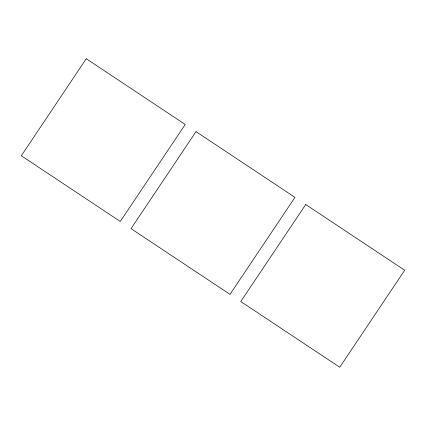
<?xml version="1.0" encoding="UTF-8"?>
<svg xmlns="http://www.w3.org/2000/svg" width="426" height="426" viewBox="0 0 426 426"><rect width="100%" height="100%" fill="white"/><g stroke="black" fill="none" stroke-linecap="round" stroke-linejoin="round"><path stroke-width="0.64" d="M86.265 58.751L21.3 155.751L120.26 221.477L185.225 124.477L86.265 58.751M196.003 131.634L131.038 228.634L229.997 294.366L294.962 197.366L196.003 131.634M305.74 204.523L240.775 301.523L339.735 367.249L404.7 270.249L305.74 204.523"/></g></svg>
